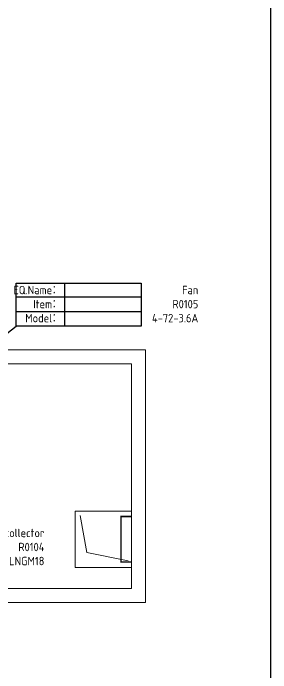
# Model space of a CAD drawing. Extents: x -681219 to -550379, y -242630 to -158199.
# Drawn here: x -620039 to -616374, y -224219 to -214820 of the extents above; entities that cross this region are included whole.
import ezdxf
from ezdxf.enums import TextEntityAlignment as Align

# ---------------------------------------------------------------- set-up
doc = ezdxf.new("R2010")
doc.units = 0
doc.header["$LTSCALE"] = 1000
doc.linetypes.add('DASHED', pattern=[0.75, 0.5, -0.25])
doc.layers.get('0').update_dxf_attribs({"linetype": 'CONTINUOUS'})
doc.layers.add('famsun', color=7, linetype='CONTINUOUS', lineweight=0)
doc.layers.add('NEW1', color=2, linetype='CONTINUOUS')
doc.layers.add('TEXT', color=7, linetype='CONTINUOUS')
doc.styles.add('ISOCP', font='isocp.shx', dxfattribs={"bigfont": 'gbcbig.shx'})
doc.dimstyles.new('STD2', dxfattribs={"dimscale": 40, "dimtxt": 2.5, "dimasz": 2.5, "dimexe": 1, "dimexo": 0.7, "dimgap": 0.7, "dimtad": 1, "dimdec": 0, "dimdsep": 46, "dimtxsty": 'ISOCP', "dimcen": 2.5, "dimadec": 1, "dimazin": 2, "dimtfac": 1, "dimtdec": 0, "dimtmove": 0, "dimatfit": 3, "dimfxl": 0, "dimarcsym": 0})

# ---------------------------------------------------------------- blocks, each defined once
blk = doc.blocks.new('宠物食品标准A0')
at = {"color": 0}
blk.add_lwpolyline([(20, 821), (20, 10), (1179, 10), (1179, 821)], close=True, dxfattribs=at)
at = {"style": 'ISOCP', "flags": 8}
for tag, height, p in [('建设单位', 6, (1109, 98)), ('项目名称', 6, (1109, 82)), ('设计', 6, (894, 66)), ('审定', 6, (974, 66)), ('设计阶段', 6, (1164, 66)), ('图纸名称1', 10, (1059, 58)), ('制图', 6, (894, 50)), ('审核', 6, (974, 50)), ('图别', 6, (1164, 50)), ('图纸名称2', 10, (1059, 42)), ('校核', 6, (894, 34)), ('设计号', 6, (974, 34)), ('图号', 4, (1164, 34)), ('图纸名称3', 10, (1059, 26)), ('日期', 6, (894, 18)), ('比例', 6, (974, 18)), ('版本号', 6, (1164, 18))]:
    blk.add_attdef(tag, text='', height=height, dxfattribs=at).set_placement(p, align=Align.MIDDLE_CENTER)

msp = doc.modelspace()

# ---------------------------------------------------------------- linework, layer by layer
at = {"layer": 'famsun'}
for p, q in [((-619084.5441, -221976.9784), (-618991.3377, -222503.6333)), ((-618991.3377, -222503.6333), (-618402.337, -222623.438))]:
    msp.add_line(p, q, dxfattribs=at)
at = {"layer": 'famsun', "color": 8, "linetype": 'DASHED', "ltscale": 20}
for points in [[(-618155.4609, -219616.6983), (-626155.4609, -219616.6983), (-626155.4609, -223216.6983), (-618155.4609, -223216.6983)], [(-618355.4609, -219816.6983), (-625955.4609, -219816.6983), (-625955.4609, -223016.6983), (-618355.4609, -223016.6983)]]:
    msp.add_lwpolyline(points, close=True, dxfattribs=at)
at = {"layer": 'famsun'}
msp.add_lwpolyline([(-618355.4609, -221916.6983), (-619155.4609, -221916.6983), (-619155.4609, -222716.6983), (-618355.4609, -222716.6983)], close=True, dxfattribs=at)
at = {"layer": 'famsun', "const_width": 20}
msp.add_lwpolyline([(-618355.4609, -221991.6983), (-618505.4609, -221991.6983), (-618505.4609, -222641.6983), (-618355.4609, -222641.6983)], dxfattribs=at)
at = {"layer": 'NEW1', "color": 2}
for p, q in [((-619308.6328, -218667.4054), (-619308.6328, -219280.4183)), ((-619996.7269, -218863.7917), (-618216.6314, -218863.7917)), ((-619996.7269, -219070.7854), (-618216.6314, -219070.7854))]:
    msp.add_line(p, q, dxfattribs=at)
msp.add_lwpolyline([(-619996.7269, -218667.4054), (-618216.6314, -218667.4054), (-618216.6314, -219280.4183), (-619996.7269, -219280.4183)], close=True, dxfattribs=at)

# ---------------------------------------------------------------- block references
at = {"xscale": 55, "yscale": 55, "zscale": 55}
msp.add_blockref('宠物食品标准A0', (-681219.1158, -242629.5392), dxfattribs=at)

# ---------------------------------------------------------------- texts
at = {"layer": 'TEXT', "char_height": 120, "attachment_point": 3, "style": 'ISOCP'}
for s, width, insert in [('{\\Fisocp|c134;EQ.Name}：{\\Fisocp|c134;\\PItem}：{\\Fisocp|c134;\\PModel}：', 735.696912, (-619364.586, -218704.911)), ('Fan{\\Fisocp|c134;\\PR0105\\P4-72-3.6A}', 1859.741632, (-617405.1886, -218704.911)), ('Dust collector{\\Fisocp|c134;\\PR0104\\PLNGM18}', 1859.741632, (-619594.5153, -222166.6052))]:
    msp.add_mtext_dynamic_manual_height_columns(s, width=width, gutter_width=40.8108, heights=[0], dxfattribs=dict(at, insert=insert))

# ---------------------------------------------------------------- leaders
at = {"layer": 'NEW1', "color": 2}
msp.add_leader([(-621990.4609, -220816.6983), (-619996.7269, -219280.4183)], dimstyle='STD2', override={"dimgap": 0.7, "dimtad": 0}, dxfattribs=at)

doc.saveas('drawing.dxf')
